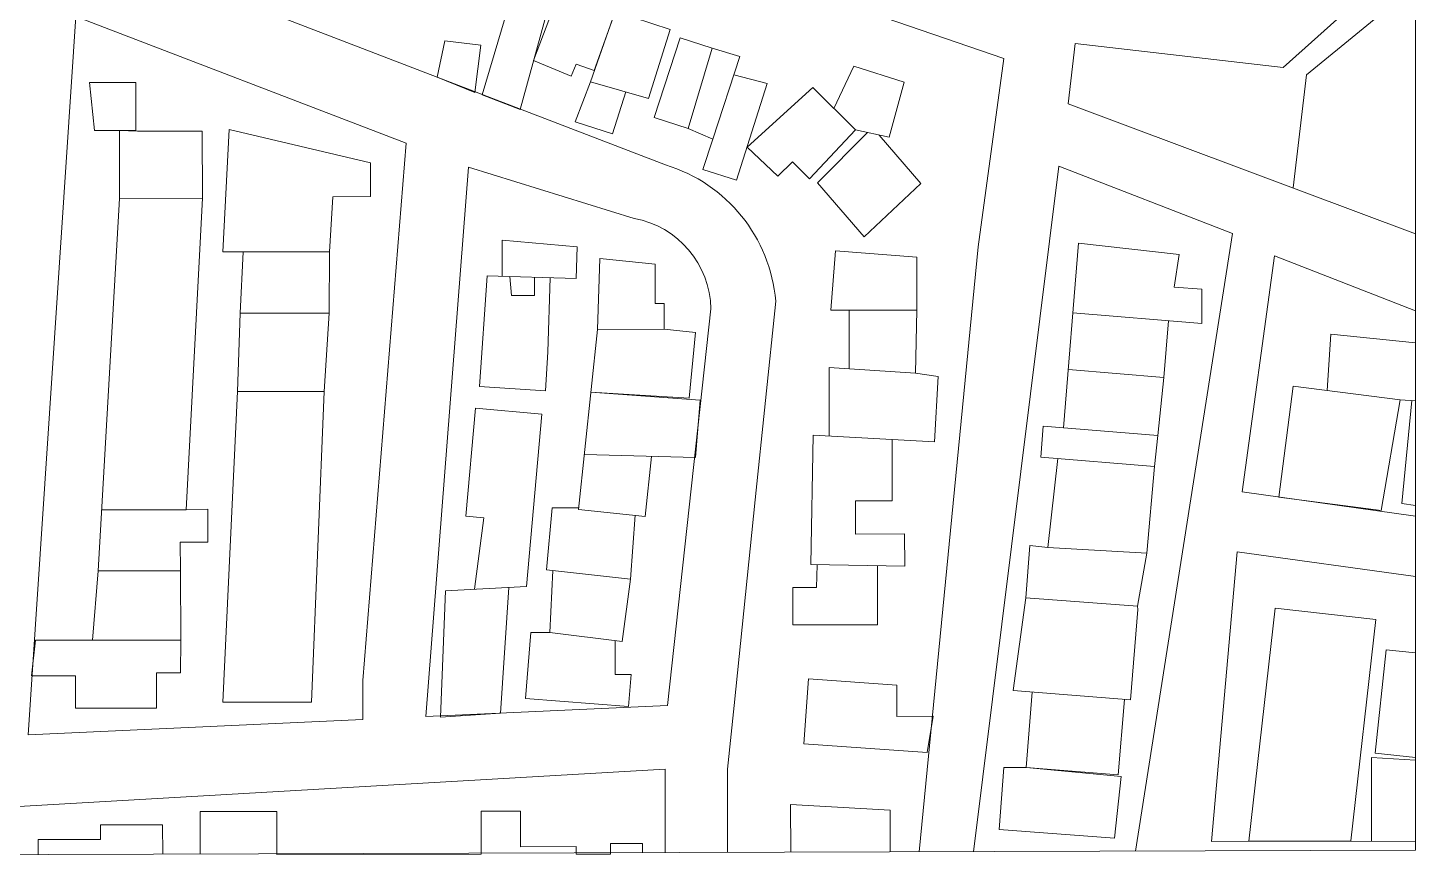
# Model space of a CAD drawing. Header units: metres. Extents: x -48 to 2360, y -1392 to 453.
# Drawn here: x 826.2 to 982.6, y -1391.6 to -1297.9 of the extents above; entities that cross this region are included whole.
import ezdxf

# ---------------------------------------------------------------- set-up
doc = ezdxf.new("R2010")
doc.units = ezdxf.units.M
doc.layers.add('TODO', color=210, linetype='Continuous', lineweight=5)

msp = doc.modelspace()

# ---------------------------------------------------------------- linework, layer by layer
at = {"layer": 'TODO', "transparency": 33554687}
for p, q in [((935.06, -1300.99), (933.07, -1300.32)), ((877.92, -1325.84), (887.97, -1326.15)), ((914.67, -1343.79), (928.32, -1344.57)), ((873.22, -1361.35), (882.38, -1360.87))]:
    msp.add_line(p, q, dxfattribs=at)
at = {"layer": 'TODO', "transparency": 33554559}
msp.add_lwpolyline([(982.53, -1390.59), (982.53, -1160.59), (662.21, -1161.04), (662.33, -1251.56), (662.53, -1391.6)], close=True, dxfattribs=at)
at = {"layer": 'TODO', "transparency": 33554687, "flags": 128}
for points in [[(926.6, -1390.77), (933.25, -1322.58), (936.15, -1301.37), (817.52, -1260.68)], [(883.17, -1301.58), (887.56, -1289.99)], [(982.53, -1321.11), (943.41, -1306.45), (944.19, -1299.67), (967.63, -1302.37), (980.77, -1290.56), (982.53, -1290.25)], [(877.35, -1305.47), (881.3, -1292.15)], [(893.74, -1292.2), (889.98, -1302.71)], [(885.43, -1293.28), (881.65, -1307.11)], [(970.27, -1303.2), (982.62, -1293.05)], [(889.56, -1303.98), (892.35, -1296.07)], [(892.35, -1296.07), (898.55, -1298.1)], [(898.55, -1298.1), (896.11, -1305.88)], [(872.28, -1303.46), (873.17, -1299.37)], [(873.17, -1299.37), (877.2, -1299.87)], [(877.2, -1299.87), (876.54, -1305.18)], [(896.76, -1308.02), (899.69, -1299.02)], [(899.69, -1299.02), (903.3, -1300.2)], [(887.4, -1303.33), (883.17, -1301.58)], [(900.57, -1309.26), (903.3, -1300.2)], [(903.3, -1300.2), (906.4, -1301.13)], [(906.4, -1301.13), (903.36, -1310.46)], [(935.06, -1301), (935.06, -1300.99)], [(887.96, -1301.98), (887.4, -1303.33)], [(889.98, -1302.71), (887.96, -1301.98)], [(905.72, -1303.21), (909.5, -1304.16)], [(917, -1307), (919.23, -1302.22)], [(919.23, -1302.22), (924.92, -1304.01)], [(968.75, -1315.95), (970.27, -1303.2)], [(833.14, -1304.06), (838.35, -1304.05)], [(833.7, -1309.49), (833.14, -1304.06)], [(838.35, -1304.05), (838.36, -1309.48)], [(876.54, -1305.18), (872.28, -1303.46)], [(887.86, -1308.5), (889.56, -1303.98)], [(896.11, -1305.88), (889.56, -1303.98)], [(909.5, -1304.16), (906.02, -1315.08)], [(907.21, -1311.35), (914.62, -1304.62)], [(914.62, -1304.62), (919.43, -1309.41)], [(924.92, -1304.01), (923.21, -1310.24)], [(881.65, -1307.11), (877.35, -1305.47)], [(893.54, -1305.13), (892.04, -1309.83)], [(848.15, -1323.15), (848.85, -1309.35)], [(848.85, -1309.35), (864.78, -1313.12)], [(892.04, -1309.83), (887.86, -1308.5)], [(900.57, -1309.26), (896.76, -1308.02)], [(903.36, -1310.46), (900.57, -1309.26)], [(919.43, -1309.41), (914.24, -1314.93)], [(923.21, -1310.24), (919.43, -1309.41)], [(838.36, -1309.48), (833.7, -1309.49)], [(836.52, -1317.12), (836.51, -1309.49)], [(836.51, -1309.49), (838.55, -1309.55), (845.83, -1309.54)], [(845.83, -1309.54), (845.84, -1317.1)], [(902.25, -1313.87), (903.36, -1310.46)], [(915.15, -1315.36), (920.78, -1309.71)], [(922.1, -1310), (926.81, -1315.45)], [(910.7, -1314.63), (907.21, -1311.35)], [(864.78, -1313.12), (864.79, -1316.92)], [(906.02, -1315.08), (902.25, -1313.87)], [(912.32, -1313.01), (910.7, -1314.63)], [(914.24, -1314.93), (912.32, -1313.01)], [(920.41, -1321.47), (915.15, -1315.36)], [(926.81, -1315.45), (920.41, -1321.47)], [(834.1, -1359.09), (836.52, -1317.12)], [(836.52, -1317.12), (845.84, -1317.1)], [(845.84, -1317.1), (844.01, -1352.21)], [(860.54, -1316.93), (860.16, -1323.13)], [(864.79, -1316.92), (860.54, -1316.93)], [(879.62, -1325.89), (879.62, -1321.82)], [(879.62, -1321.82), (888.08, -1322.58)], [(860.16, -1323.13), (848.15, -1323.15)], [(850.11, -1330.07), (850.44, -1323.14)], [(860.16, -1323.13), (860.11, -1330.06)], [(888.08, -1322.58), (887.97, -1326.15)], [(916.66, -1329.73), (917.19, -1323.02)], [(917.19, -1323.02), (926.35, -1323.75)], [(942.88, -1342.99), (944.58, -1322.16)], [(944.58, -1322.16), (955.9, -1323.45)], [(955.9, -1323.45), (955.34, -1327.13)], [(890.37, -1331.89), (890.61, -1323.89)], [(890.61, -1323.89), (896.86, -1324.55)], [(896.86, -1324.55), (896.86, -1328.97)], [(926.35, -1323.75), (926.36, -1329.72)], [(982.53, -1352.95), (963.01, -1350.21), (966.66, -1323.58), (982.53, -1329.8)], [(877.08, -1338.31), (877.92, -1325.84)], [(880.48, -1325.92), (880.67, -1328.06)], [(883.28, -1328.06), (883.27, -1326.01)], [(885.04, -1326.06), (884.78, -1334.41), (884.49, -1338.81)], [(880.67, -1328.06), (883.28, -1328.06)], [(955.34, -1327.13), (958.46, -1327.35)], [(958.46, -1327.35), (958.47, -1331.21)], [(896.86, -1328.97), (897.86, -1328.97)], [(897.86, -1328.97), (897.87, -1331.88)], [(926.36, -1329.72), (916.66, -1329.73)], [(918.73, -1336.32), (918.72, -1329.73)], [(926.36, -1329.72), (926.18, -1336.82)], [(849.79, -1338.9), (850.11, -1330.07)], [(860.11, -1330.06), (850.11, -1330.07)], [(860.11, -1330.06), (859.57, -1338.89)], [(958.47, -1331.21), (943.94, -1330.03)], [(954.71, -1330.91), (954.19, -1337.3)], [(888.24, -1352.17), (890.37, -1331.89)], [(897.87, -1331.88), (890.37, -1331.89)], [(897.87, -1331.88), (901.42, -1332.22)], [(901.42, -1332.22), (900.71, -1339.64)], [(972.59, -1338.77), (972.98, -1332.42)], [(972.98, -1332.42), (982.53, -1333.41)], [(916.47, -1343.89), (916.46, -1336.17)], [(916.46, -1336.17), (926.18, -1336.82), (928.74, -1337.2)], [(928.74, -1337.2), (928.32, -1344.57)], [(943.42, -1336.42), (954.19, -1337.3)], [(954.19, -1337.3), (953.49, -1343.85)], [(848.16, -1373.91), (849.79, -1338.9)], [(849.79, -1338.9), (859.57, -1338.89)], [(859.57, -1338.89), (858.12, -1373.9)], [(884.49, -1338.81), (877.08, -1338.31)], [(900.71, -1339.64), (889.63, -1338.98)], [(889.63, -1338.98), (901.94, -1339.88)], [(967.13, -1350.81), (968.76, -1338.27)], [(968.76, -1338.27), (980.81, -1339.84)], [(901.94, -1339.88), (901.39, -1346.34)], [(980.81, -1339.84), (978.65, -1352.3)], [(982.53, -1339.94), (980.81, -1339.84)], [(980.99, -1351.51), (982.12, -1339.91)], [(982.12, -1339.91), (982.53, -1339.95)], [(875.53, -1352.95), (876.6, -1340.78)], [(876.6, -1340.78), (884.09, -1341.44)], [(884.09, -1341.44), (882.38, -1360.87)], [(914.4, -1358.4), (914.67, -1343.79)], [(940.31, -1346.29), (940.59, -1342.8)], [(940.59, -1342.8), (953.49, -1343.85)], [(953.49, -1343.85), (953.14, -1347.33)], [(923.56, -1344.3), (923.56, -1351.22)], [(901.39, -1346.34), (888.89, -1345.98)], [(896.45, -1346.2), (895.74, -1352.96)], [(953.14, -1347.33), (940.31, -1346.29)], [(941.09, -1356.48), (942.25, -1346.44)], [(953.14, -1347.33), (952.27, -1357.11)], [(919.42, -1351.22), (919.43, -1354.95)], [(923.56, -1351.22), (919.42, -1351.22)], [(978.65, -1352.3), (967.13, -1350.81)], [(982.53, -1351.75), (980.99, -1351.51)], [(844.01, -1352.21), (834.5, -1352.22)], [(844.01, -1352.21), (846.47, -1352.13)], [(846.47, -1352.13), (846.47, -1355.86)], [(877.57, -1353.13), (875.53, -1352.95)], [(876.52, -1361.18), (877.57, -1353.13)], [(884.62, -1358.98), (885.26, -1352)], [(885.26, -1352), (888.26, -1352)], [(895.74, -1352.96), (888.24, -1352.17)], [(894.61, -1352.84), (894.08, -1360.04)], [(843.35, -1355.86), (843.36, -1359.08)], [(846.47, -1355.86), (843.35, -1355.86)], [(919.43, -1354.95), (924.97, -1354.94)], [(924.97, -1354.94), (924.98, -1358.59)], [(938.63, -1362.16), (939.06, -1356.24)], [(939.06, -1356.24), (941.09, -1356.48)], [(952.27, -1357.11), (941.09, -1356.48)], [(952.27, -1357.11), (951.22, -1363.07)], [(982.53, -1389.58), (959.54, -1389.61), (962.45, -1356.96), (982.53, -1359.74)], [(833.45, -1366.91), (834.1, -1359.09)], [(834.1, -1359.09), (843.36, -1359.08)], [(843.36, -1359.08), (843.41, -1366.9)], [(894.08, -1360.04), (884.62, -1358.98)], [(885.01, -1366.04), (885.33, -1359.06)], [(924.98, -1358.59), (914.4, -1358.4)], [(915.05, -1360.96), (915.1, -1358.41)], [(921.9, -1358.53), (921.91, -1365.19)], [(880.37, -1360.98), (879.45, -1375.14)], [(894.08, -1360.04), (893.16, -1367.08)], [(912.36, -1365.2), (912.36, -1360.96)], [(912.36, -1360.96), (915.05, -1360.96)], [(872.69, -1375.6), (873.22, -1361.35)], [(937.2, -1372.59), (938.63, -1362.16)], [(951.22, -1363.07), (938.63, -1362.16)], [(951.22, -1363.07), (951.24, -1363.45), (950.43, -1373.65)], [(963.76, -1389.56), (966.72, -1363.29)], [(966.72, -1363.29), (978.06, -1364.57)], [(921.91, -1365.19), (912.36, -1365.2)], [(978.06, -1364.57), (975.25, -1389.54)], [(826.58, -1370.93), (827.03, -1366.92)], [(827.03, -1366.92), (843.41, -1366.9)], [(843.41, -1366.9), (843.36, -1370.58)], [(882.26, -1373.49), (882.84, -1366.04)], [(882.84, -1366.04), (885.01, -1366.04)], [(893.16, -1367.08), (885.01, -1366.04)], [(892.34, -1366.97), (892.34, -1370.78)], [(977.98, -1379.66), (979.24, -1367.99)], [(979.24, -1367.99), (982.53, -1368.35)], [(831.56, -1370.92), (826.58, -1370.93)], [(831.56, -1374.57), (831.56, -1370.92)], [(840.68, -1370.58), (840.68, -1374.56)], [(843.36, -1370.58), (840.68, -1370.58)], [(892.34, -1370.78), (894.14, -1370.78)], [(894.14, -1370.78), (893.86, -1374.38)], [(913.63, -1378.59), (914.15, -1371.27)], [(914.15, -1371.27), (924.1, -1371.98)], [(924.1, -1371.98), (924.1, -1375.5)], [(893.86, -1374.38), (882.26, -1373.49)], [(950.43, -1373.65), (937.2, -1372.59)], [(938.68, -1381.26), (939.35, -1372.76)], [(949.73, -1373.59), (949.05, -1382.09)], [(840.68, -1374.56), (831.56, -1374.57)], [(858.12, -1373.9), (848.16, -1373.91)], [(879.45, -1375.14), (872.69, -1375.6)], [(924.1, -1375.5), (928.18, -1375.49)], [(928.18, -1375.49), (927.52, -1379.59)], [(927.52, -1379.59), (913.63, -1378.59)], [(982.53, -1380.15), (977.98, -1379.66)], [(935.62, -1388.24), (936.14, -1381.27)], [(936.14, -1381.27), (938.68, -1381.26), (949.38, -1382.27)], [(949.05, -1382.09), (938.68, -1381.26)], [(977.59, -1389.58), (977.58, -1380.13)], [(977.58, -1380.13), (982.53, -1380.45)], [(949.38, -1382.27), (948.62, -1389.23)], [(912.13, -1390.81), (912.12, -1385.43)], [(912.12, -1385.43), (923.35, -1386.06)], [(923.35, -1386.06), (923.35, -1390.78)], [(845.6, -1386.23), (854.25, -1386.22)], [(845.6, -1391.02), (845.6, -1386.23)], [(854.25, -1386.22), (854.25, -1391.07)], [(877.25, -1386.19), (881.67, -1386.18)], [(877.26, -1391.04), (877.25, -1386.19)], [(881.67, -1386.18), (881.68, -1390.19)], [(834.37, -1387.74), (841.36, -1387.73)], [(834.38, -1389.36), (834.37, -1387.74)], [(841.36, -1387.73), (841.37, -1391.04)], [(948.62, -1389.23), (935.62, -1388.24)], [(827.34, -1389.37), (834.38, -1389.36)], [(827.34, -1391.08), (827.34, -1389.37)], [(881.68, -1390.19), (887.96, -1390.18)], [(887.96, -1390.18), (887.96, -1391.02)], [(891.84, -1389.83), (895.45, -1389.82)], [(891.84, -1391.02), (891.84, -1389.83)], [(895.45, -1389.82), (895.45, -1390.86)], [(975.25, -1389.54), (963.76, -1389.56)], [(854.25, -1391.07), (877.26, -1391.04)], [(887.96, -1391.02), (891.84, -1391.02)]]:
    msp.add_lwpolyline(points, dxfattribs=at)
msp.add_lwpolyline([(897.99, -1390.86), (897.97, -1381.46), (808.85, -1386.61, -0.811965), (808.84, -1379.76), (819.59, -1378.22), (824, -1293.81), (813.6, -1288.52, -0.947829), (816.28, -1281.92), (898.04, -1313.36, -0.307447), (910.44, -1328.7), (908.14, -1351.09), (905.75, -1374.27), (905.75, -1374.27), (905, -1381.45), (905.01, -1390.83)], format="xyb", dxfattribs=at)
msp.add_lwpolyline([(831.6, -1296.61), (826.21, -1377.57), (863.91, -1375.85), (863.91, -1371.44), (868.82, -1310.91)], close=True, dxfattribs=at)
msp.add_lwpolyline([(875.81, -1313.6), (871.01, -1375.52), (898.27, -1374.28), (903.14, -1329.57, 0.358528), (894.48, -1319.39)], format="xyb", close=True, dxfattribs=at)
at = {"layer": 'TODO', "ltscale": 7, "transparency": 33554687}
for points in [[(942.34, -1313.5), (932.73, -1390.75)], [(950.97, -1390.69), (961.93, -1321.09), (942.34, -1313.5)]]:
    msp.add_lwpolyline(points, dxfattribs=at)

doc.saveas('drawing.dxf')
